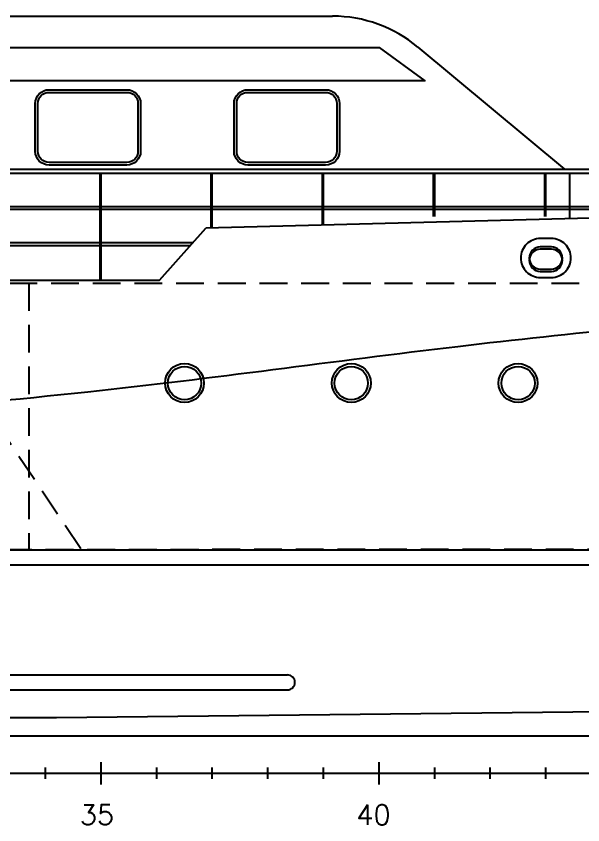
# Model space of a CAD drawing. Extents: x 1551 to 113148, y -1700 to 77018.
# Drawn here: x 30071 to 35168, y 55267 to 62542 of the extents above; entities that cross this region are included whole.
import ezdxf

# ---------------------------------------------------------------- set-up
doc = ezdxf.new("R2010")
doc.units = 0
doc.header["$LTSCALE"] = 500
doc.header["$MEASUREMENT"] = 0
doc.linetypes.add('CENTER', pattern=[3, 2.5, -0.25, 0, -0.25])
doc.linetypes.add('DASHED', pattern=[0.75, 0.5, -0.25])
doc.layers.get('0').update_dxf_attribs({"linetype": 'CONTINUOUS'})
doc.layers.add('S0TX2', color=7, linetype='CONTINUOUS')
doc.styles.add('18', font='romans', dxfattribs={"height": 180})

# ---------------------------------------------------------------- blocks, each defined once
blk = doc.blocks.new('KLYSS300X200')
for points in [[(-49.6, -175.3), (50.4, -175.3, 0.414214), (225.4, -0.3, 0.414214), (50.4, 174.7), (-49.6, 174.7, 0.414214), (-224.6, -0.3, 0.414214)], [(-49.6, -100.3), (50.4, -100.3, 0.414214), (150.4, -0.3), (150.4, -0.3, 0.414214), (50.4, 99.7), (-49.6, 99.7, 0.414214), (-149.6, -0.3), (-149.6, -0.3, 0.414214)]]:
    blk.add_lwpolyline(points, format="xyb", close=True)
blk = doc.blocks.new('A$C64097268')
for p, q in [((22500, -100), (22500, 100)), ((25000, -100), (25000, 100)), ((-2758.9, 0), (35128.7, 0)), ((22000, -50), (22000, 50)), ((23000, -50), (23000, 50)), ((23500, -50), (23500, 50)), ((24000, -50), (24000, 50)), ((24500, -50), (24500, 50)), ((25500, -50), (25500, 50)), ((26000, -50), (26000, 50)), ((26500, -50), (26500, 50))]:
    blk.add_line(p, q)
at = {"layer": 'S0TX2', "style": '18'}
for s, p in [('35', (22307.8, -464.2)), ('40', (24795.8, -464.2))]:
    blk.add_text(s, height=180, dxfattribs=at).set_placement(p)

msp = doc.modelspace()

# ---------------------------------------------------------------- linework, layer by layer
for p, q in [((29637.969, 62541.511), (32916.701, 62541.511)), ((33683.984, 62264.158), (35004.218, 61166.238)), ((25437.365, 61166.238), (43538.591, 61166.238)), ((43538.591, 61126.238), (25437.365, 61126.238)), ((30825.105, 60166.238), (30825.105, 61126.238)), ((30835.105, 60166.238), (30835.105, 61126.238)), ((31825.105, 60635.251), (31825.105, 61126.238)), ((31835.105, 60635.513), (31835.105, 61126.238)), ((32825.105, 60661.478), (32825.105, 61126.238)), ((32835.105, 60661.74), (32835.105, 61126.238)), ((33825.105, 60740.158), (33825.105, 61126.238)), ((33835.105, 60740.421), (33835.105, 61126.238)), ((34825.105, 60740.158), (34825.105, 61126.238)), ((34835.105, 60740.421), (34835.105, 61126.238)), ((35049.671, 60719.821), (35049.671, 61126.238)), ((43597.042, 60943.992), (31777.391, 60633.999)), ((37825.105, 60826.238), (25437.365, 60826.238)), ((37835.105, 60801.238), (25437.365, 60801.238)), ((31360.752, 60166.238), (31777.391, 60633.999)), ((31659.14, 60501.238), (26835.105, 60501.238)), ((31636.872, 60476.238), (26835.105, 60476.238)), ((28419.501, 60166.238), (31360.752, 60166.238)), ((25971.967, 57741.238), (36431.647, 57741.238)), ((25973.807, 57606.238), (36431.647, 57606.238)), ((25971.967, 56616.238), (32510.801, 56616.238)), ((25973.807, 56481.238), (32510.801, 56481.238)), ((30432.304, 56234.011), (42051.401, 56355.678)), ((7335.105, 56234.011), (30432.304, 56234.011)), ((17085.105, 56068.229), (43640.789, 56068.229))]:
    msp.add_line(p, q)
at = {"linetype": 'DASHED'}
for p, q in [((20635.105, 60141.238), (42949.396, 60141.238)), ((29050.093, 60141.238), (30660.571, 57741.238)), ((30185.105, 60141.238), (30185.105, 57741.238))]:
    msp.add_line(p, q, dxfattribs=at)
msp.add_lwpolyline([(24525.209, 61960.698), (24732.547, 62260.698), (33334.943, 62260.698), (33747.995, 61960.698)], close=True)
for points in [[(30366.427, 61880.238), (31066.427, 61880.238, -0.41421356), (31190.427, 61756.238), (31190.427, 61326.238, -0.41421356), (31066.427, 61202.238), (30366.427, 61202.238, -0.41421356), (30242.427, 61326.238), (30242.427, 61756.238, -0.41421356)], [(30366.427, 61856.238), (31066.427, 61856.238, -0.41421356), (31166.427, 61756.238), (31166.427, 61326.238, -0.41421356), (31066.427, 61226.238), (30366.427, 61226.238, -0.41421356), (30266.427, 61326.238), (30266.427, 61756.238, -0.41421356)], [(32154.503, 61880.238), (32854.503, 61880.238, -0.41421356), (32978.503, 61756.238), (32978.503, 61326.238, -0.41421356), (32854.503, 61202.238), (32154.503, 61202.238, -0.41421356), (32030.503, 61326.238), (32030.503, 61756.238, -0.41421356)], [(32154.503, 61856.238), (32854.503, 61856.238, -0.41421356), (32954.503, 61756.238), (32954.503, 61326.238, -0.41421356), (32854.503, 61226.238), (32154.503, 61226.238, -0.41421356), (32054.503, 61326.238), (32054.503, 61756.238, -0.41421356)], [(34785.105, 60245.187), (34885.105, 60245.187, 0.41421356), (34985.105, 60345.187), (34985.105, 60345.187, 0.41421356), (34885.105, 60445.187), (34785.105, 60445.187, 0.41421356), (34685.105, 60345.187), (34685.105, 60345.187, 0.41421356)]]:
    msp.add_lwpolyline(points, format="xyb", close=True)
msp.add_lwpolyline([(20676.516, 57566.464), (23335.105, 57566.464), (23585.105, 57739.474), (41024.026, 57752.364)], dxfattribs=at)
for centre, radius in [((31585.105, 59241.238), 175), ((31585.105, 59241.238), 150), ((33085.105, 59241.238), 175), ((33085.105, 59241.238), 150), ((34585.105, 59241.238), 175), ((34585.105, 59241.238), 150)]:
    msp.add_circle(centre, radius)
for centre, radius, start in [((32916.701, 61341.511), 1200, 50.2527399), ((32510.801, 56548.738), 67.5, 270)]:
    msp.add_arc(centre, radius, start, 90)
msp.add_spline([(42931.279, 60130.865), (41232.731, 60069.485), (37133.425, 59865.193), (34043.085, 59568.18), (30715.963, 59159.924), (26810.96, 58863.505), (23835.105, 58741.238)], degree=3)

# ---------------------------------------------------------------- block references
msp.add_blockref('KLYSS300X200', (34834.662, 60366.568, 0))
at = {"linetype": 'CENTER'}
msp.add_blockref('A$C64097268', (8335.105, 55731.441), dxfattribs=at)

doc.saveas('drawing.dxf')
